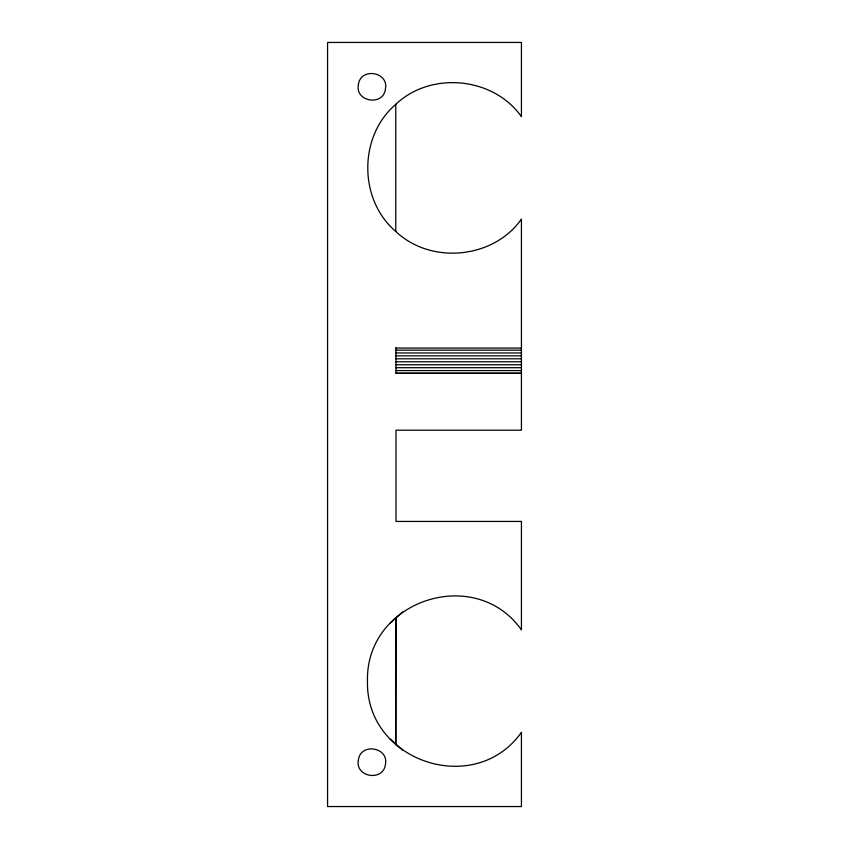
<?xml version="1.0" encoding="UTF-8"?>
<svg xmlns="http://www.w3.org/2000/svg" width="849" height="849" viewBox="0 0 849 849"><rect width="100%" height="100%" fill="white"/><g stroke="black" fill="none" stroke-linecap="round" stroke-linejoin="round"><path stroke-width="1.27" d="M395.783 104.331C358.458 136.158 358.458 199.642 395.783 231.459C430.984 264.888 493.46 258.849 521.435 219.127L521.435 430.199L395.984 430.199L395.984 521.435L521.435 521.435L521.435 629.873C474.899 564.161 365.463 600.636 367.479 681.1C365.463 761.564 474.899 798.049 521.435 732.326L521.435 806.55L327.565 806.55L327.565 42.45L521.435 42.45L521.435 116.674C493.46 76.951 430.984 70.902 395.783 104.331L395.783 231.459M390.147 623.166L402.734 611.906M395.984 348.09L521.435 348.09M395.984 350.181L521.435 350.181M395.984 352.961L521.435 352.961M395.984 355.848L521.435 355.848M395.984 358.798L521.435 358.798M395.984 361.78L521.435 361.78M395.984 364.752L521.435 364.752M395.984 367.702L521.435 367.702M395.984 370.589L521.435 370.589M395.984 373.178L521.435 373.178M521.435 373.369L395.984 373.369L395.984 347.517M402.734 750.304L390.147 739.033M358.395 84.667C354.829 101.965 383.483 106.496 385.435 88.943C389.001 71.645 360.347 67.113 358.395 84.667M358.395 760.057C354.829 777.355 383.483 781.887 385.435 764.333C389.001 747.035 360.347 742.504 358.395 760.057M395.889 617.541L395.783 744.669L395.889 617.541"/></g></svg>
